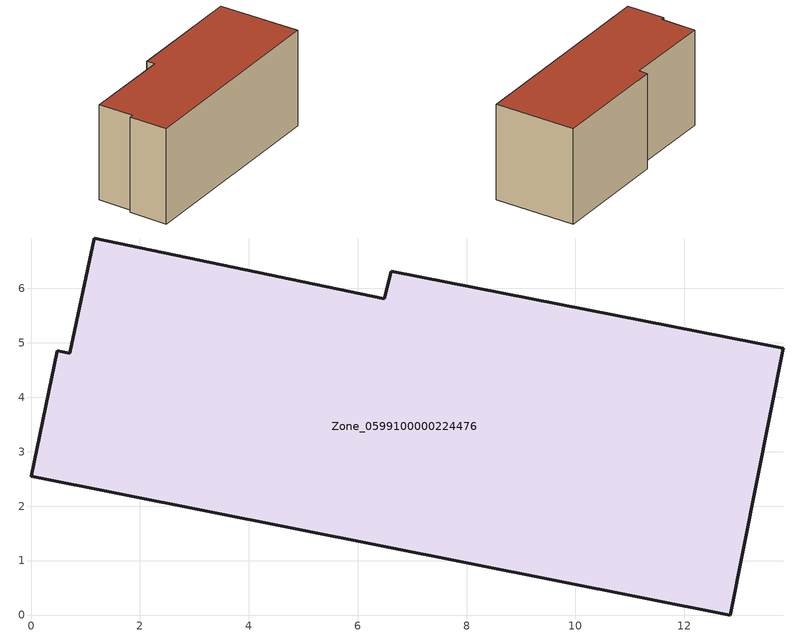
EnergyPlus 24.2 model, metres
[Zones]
Zone_0599100000224476
 floor ground (C_G): 12.84,0 0,2.55 0.48,4.85 0.71,4.8 1.16,6.93 6.49,5.81 6.61,6.32 13.82,4.9 z0
 wall outside (C_F): 6.61,6.32 6.49,5.81 1.16,6.93 0.71,4.8 0.48,4.85 0,2.55 12.84,0 13.82,4.9 6.61,6.32 z0:5.9
 roof outside (C_R): 0.48,4.85 0,2.55 12.84,0 13.82,4.9 6.61,6.32 6.49,5.81 1.16,6.93 0.71,4.8 z5.9
[BUILDING]
Pand.0599100000224476: North Axis=0; Terrain=City; Loads Convergence Tolerance Value=0.04; Temperature Convergence Tolerance Value=0.4; Solar Distribution=FullExterior; Maximum Number of Warmup Days=25; Minimum Number of Warmup Days=1
[Site:Location]
Rotterdam.The.Hague.AP_ZH_NLD Design_Conditions: Latitude=51.96; Longitude=4.45; Time Zone=1; Elevation=-4.5
[SITE:GROUNDTEMPERATURE:BUILDINGSURFACE]
18, 18, 18, 18, 18, 18, 18, 18, 18, 18, 18, 18
[MATERIAL] Thermal Absorptance=0.9; Solar Absorptance=0.7; Visible Absorptance=0.7
Name | Roughness | Thickness | Conductivity | Density | Specific Heat
G.TI.1946 | MediumSmooth | 0.15 | 1 | 540 | 1210
F.TI.1946 | Rough | 0.3 | 0.857143 | 1920 | 840
R.TI.1946 | MediumRough | 0.2 | 0.1 | 1500 | 1000
[CONSTRUCTION]
C_G: G.TI.1946
C_F: F.TI.1946
C_R: R.TI.1946
[ZONE]
Zone_0599100000224476: Type=1; Multiplier=1; Ceiling Height=Autocalculate; Volume=Autocalculate; Floor Area=autocalculate; Part of Total Floor Area=Yes
[ZONEINFILTRATION:DESIGNFLOWRATE]
Infil_Zone_0599100000224476: Zone or ZoneList or Space or SpaceList=Zone_0599100000224476; Schedule=AlwaysOn; Design Flow Rate Calculation Method=Flow/Area; Flow Rate per Floor Area=0.003; Constant Term Coefficient=1; Temperature Term Coefficient=0; Velocity Term Coefficient=0; Velocity Squared Term Coefficient=0
[HVACTEMPLATE:ZONE:IDEALLOADSAIRSYSTEM]
Zone_0599100000224476: Maximum Heating Supply Air Temperature=50; Minimum Cooling Supply Air Temperature=13; Maximum Heating Supply Air Humidity Ratio=0.0156; Minimum Cooling Supply Air Humidity Ratio=0.0077; Heating Limit=NoLimit; Cooling Limit=NoLimit; Dehumidification Control Type=ConstantSensibleHeatRatio; Cooling Sensible Heat Ratio=0.7; Dehumidification Setpoint=60; Humidification Control Type=None; Humidification Setpoint=30; Outdoor Air Method=None; Outdoor Air Flow Rate per Person=0.00944; Outdoor Air Flow Rate per Zone Floor Area=0; Outdoor Air Flow Rate per Zone=0; Demand Controlled Ventilation Type=None; Outdoor Air Economizer Type=NoEconomizer; Heat Recovery Type=None; Sensible Heat Recovery Effectiveness=0.7; Latent Heat Recovery Effectiveness=0.65
[ZONECONTROL:THERMOSTAT]
ThermostatControl_Zone_0599100000224476: Zone or ZoneList=Zone_0599100000224476; Control Type Schedule=DualSetpointControlType; Control 1=Thermostat_Zone_0599100000224476; Temperature Difference Between Cutout And Setpoint=0
[THERMOSTATSETPOINT:DUALSETPOINT]
Thermostat_Zone_0599100000224476: Heating Setpoint Temperature Schedule=HeatingSetpoint_Zone_0599100000224476; Cooling Setpoint Temperature Schedule=CoolingSetpoint_Zone_0599100000224476
[SCHEDULE:COMPACT]
HeatingSetpoint_Zone_0599100000224476: Through: 12/31, For: AllDays, Until: 24:00, 21
CoolingSetpoint_Zone_0599100000224476: Through: 12/31, For: AllDays, Until: 24:00, 24
DualSetpointControlType: Through: 12/31, For: AllDays, Until: 24:00, 4
AlwaysOn: Through: 12/31, For: AllDays, Until: 24:00, 1
